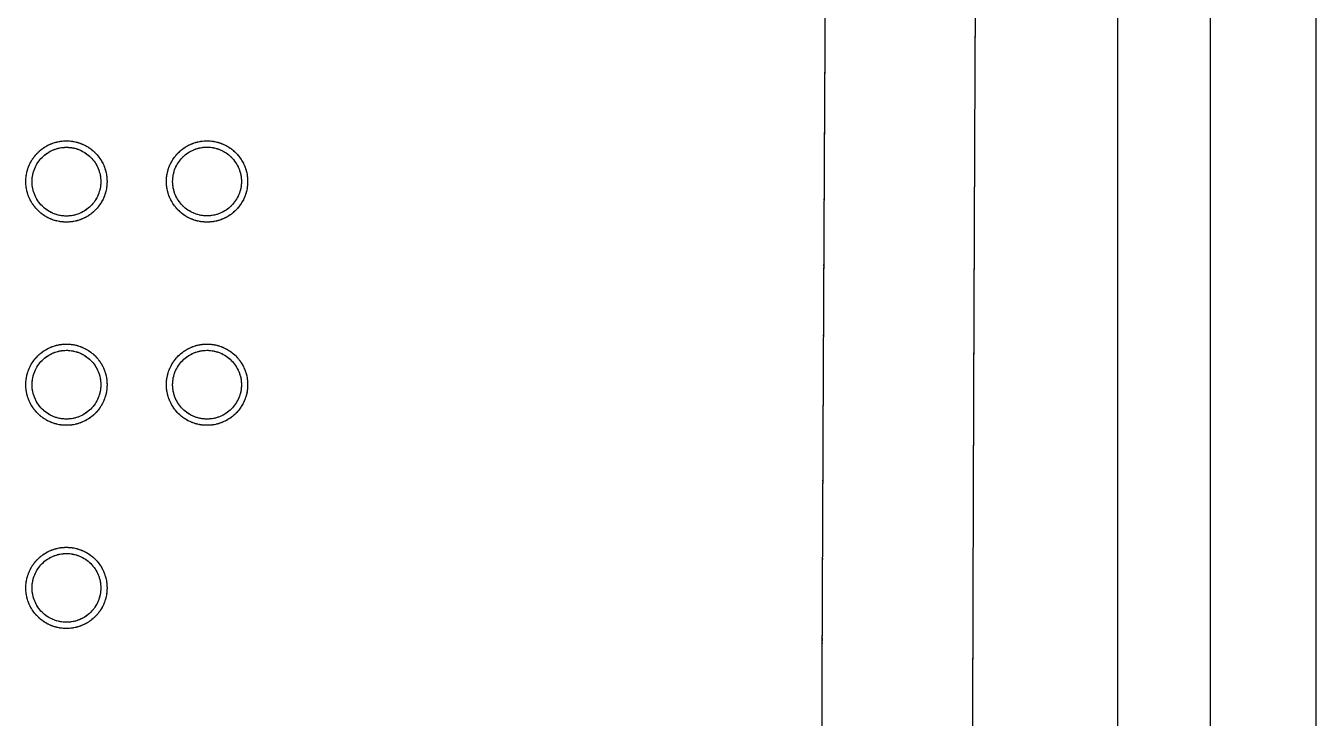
# Model space of a CAD drawing. Header units: millimetres. Extents: x 18456 to 179493, y -203649 to 469211.
# Drawn here: x 143231.6 to 143644.6, y -100032.5 to -99811 of the extents above; entities that cross this region are included whole.
import ezdxf

# ---------------------------------------------------------------- set-up
doc = ezdxf.new("R2010")
doc.units = ezdxf.units.MM
doc.linetypes.add('X-평면도(기본형)$0$HIDDENX2', pattern=[0.75, 0.5, -0.25])
doc.layers.add('X-평면도(기본형)$0$FUR', color=6, linetype='Continuous', true_color=0xff00ff)

# ---------------------------------------------------------------- blocks, each defined once
blk = doc.blocks.new('X-평면도(기본형)$0$SB1703 1500')
at = {"layer": 'X-평면도(기본형)$0$FUR', "color": 8, "linetype": 'X-평면도(기본형)$0$HIDDENX2', "ltscale": 2, "true_color": 0x808080}
for points, knots in [([(361.7, 400), (361.72, 400.63), (361.77, 401.87), (362.19, 403.68), (362.83, 405.42), (363.72, 407.05), (364.84, 408.54), (366.16, 409.87), (367.65, 410.98), (369.28, 411.87), (371.02, 412.51), (372.83, 412.93), (374.07, 412.98), (374.7, 413)], [0, 0, 0, 0, 0.091511, 0.182213, 0.272587, 0.363068, 0.454107, 0.545882, 0.636923, 0.727407, 0.817784, 0.908489, 1, 1, 1, 1]), ([(426.7, 400), (426.72, 400.63), (426.77, 401.87), (427.19, 403.68), (427.83, 405.42), (428.72, 407.05), (429.84, 408.54), (431.16, 409.86), (432.65, 410.98), (434.28, 411.87), (436.02, 412.51), (437.83, 412.93), (439.07, 412.98), (439.7, 413)], [0, 0, 0, 0, 0.091492, 0.18218, 0.272542, 0.363016, 0.454053, 0.54583, 0.636877, 0.72737, 0.817757, 0.908475, 1, 1, 1, 1]), ([(491.7, 400), (491.72, 400.63), (491.77, 401.87), (492.19, 403.68), (492.83, 405.42), (493.72, 407.05), (494.84, 408.54), (496.16, 409.86), (497.65, 410.98), (499.28, 411.87), (501.02, 412.51), (502.83, 412.93), (504.07, 412.98), (504.7, 413)], [0, 0, 0, 0, 0.091472, 0.182144, 0.272495, 0.362961, 0.453994, 0.545773, 0.636827, 0.727329, 0.817728, 0.908459, 1, 1, 1, 1]), ([(363.7, 400), (363.7, 401.44), (363.98, 402.89), (365.09, 405.55), (365.9, 406.77), (367.93, 408.8), (369.16, 409.62), (371.83, 410.72), (373.26, 411.01), (376.13, 411.01), (377.58, 410.72), (380.24, 409.61), (381.46, 408.8), (383.49, 406.77), (384.31, 405.54), (385.13, 403.55), (385.55, 402.18), (385.7, 400.73), (385.7, 400.01)], [0, 0, 0, 0, 0.125, 0.125, 0.25, 0.25, 0.375, 0.375, 0.5, 0.5, 0.625, 0.625, 0.75, 0.75, 0.875, 0.875, 0.9375, 1, 1, 1, 1]), ([(374.7, 413), (375.32, 412.98), (376.56, 412.93), (378.38, 412.51), (380.11, 411.87), (381.74, 410.98), (383.24, 409.86), (384.56, 408.54), (385.67, 407.05), (386.56, 405.42), (387.21, 403.68), (387.62, 401.87), (387.67, 400.63), (387.7, 400)], [0, 0, 0, 0, 0.091514, 0.182222, 0.272602, 0.363089, 0.454133, 0.545911, 0.636951, 0.727431, 0.817801, 0.908498, 1, 1, 1, 1]), ([(428.7, 400), (428.7, 401.43), (428.98, 402.88), (430.09, 405.55), (430.9, 406.76), (432.93, 408.79), (434.16, 409.62), (436.83, 410.72), (438.26, 411), (441.13, 411), (442.58, 410.71), (445.24, 409.61), (446.46, 408.79), (448.49, 406.77), (449.31, 405.53), (450.13, 403.54), (450.55, 402.17), (450.7, 400.72), (450.7, 400)], [0, 0, 0, 0, 0.125, 0.125, 0.25, 0.25, 0.375, 0.375, 0.5, 0.5, 0.625, 0.625, 0.75, 0.75, 0.875, 0.875, 0.9375, 1, 1, 1, 1]), ([(439.7, 413), (440.32, 412.98), (441.56, 412.93), (443.38, 412.51), (445.11, 411.87), (446.74, 410.98), (448.24, 409.86), (449.56, 408.54), (450.67, 407.05), (451.56, 405.42), (452.21, 403.68), (452.62, 401.87), (452.67, 400.63), (452.7, 400)], [0, 0, 0, 0, 0.091528, 0.182249, 0.27264, 0.363136, 0.454187, 0.545967, 0.637004, 0.727477, 0.817835, 0.908517, 1, 1, 1, 1]), ([(493.64, 400), (493.64, 401.44), (493.93, 402.89), (495.03, 405.55), (495.85, 406.76), (497.88, 408.8), (499.11, 409.62), (501.77, 410.72), (503.2, 411), (506.07, 411), (507.52, 410.72), (510.19, 409.61), (511.4, 408.8), (513.43, 406.77), (514.26, 405.54), (515.08, 403.55), (515.5, 402.17), (515.64, 400.72), (515.64, 400)], [0, 0, 0, 0, 0.125, 0.125, 0.25, 0.25, 0.375, 0.375, 0.5, 0.5, 0.625, 0.625, 0.75, 0.75, 0.875, 0.875, 0.9375, 1, 1, 1, 1]), ([(504.7, 413), (505.32, 412.98), (506.56, 412.93), (508.38, 412.51), (510.11, 411.87), (511.74, 410.98), (513.24, 409.86), (514.56, 408.54), (515.68, 407.05), (516.56, 405.42), (517.21, 403.68), (517.62, 401.87), (517.67, 400.63), (517.7, 400)], [0, 0, 0, 0, 0.091545, 0.18228, 0.272682, 0.363188, 0.454245, 0.546028, 0.637062, 0.727526, 0.817872, 0.908537, 1, 1, 1, 1]), ([(374.7, 387), (374.07, 387.03), (372.83, 387.08), (371.02, 387.49), (369.28, 388.14), (367.65, 389.03), (366.16, 390.14), (364.84, 391.46), (363.72, 392.96), (362.83, 394.58), (362.19, 396.32), (361.77, 398.14), (361.72, 399.38), (361.7, 400)], [0, 0, 0, 0, 0.091511, 0.182216, 0.272593, 0.363077, 0.454118, 0.545893, 0.636932, 0.727413, 0.817787, 0.90849, 1, 1, 1, 1]), ([(385.7, 400.01), (385.7, 399.29), (385.56, 397.85), (385.13, 396.46), (384.3, 394.46), (383.49, 393.25), (381.46, 391.21), (380.23, 390.39), (377.57, 389.29), (376.14, 389.01), (373.26, 389), (371.81, 389.29), (369.15, 390.4), (367.94, 391.21), (365.9, 393.24), (365.08, 394.47), (363.98, 397.14), (363.7, 398.57), (363.7, 400)], [0, 0, 0, 0, 0.0625, 0.125, 0.125, 0.25, 0.25, 0.375, 0.375, 0.5, 0.5, 0.625, 0.625, 0.75, 0.75, 0.875, 0.875, 1, 1, 1, 1]), ([(387.7, 400), (387.67, 399.38), (387.62, 398.14), (387.21, 396.32), (386.56, 394.58), (385.67, 392.96), (384.56, 391.46), (383.24, 390.14), (381.74, 389.03), (380.11, 388.14), (378.38, 387.49), (376.56, 387.08), (375.32, 387.03), (374.7, 387)], [0, 0, 0, 0, 0.091502, 0.182199, 0.272569, 0.363049, 0.454089, 0.545867, 0.636911, 0.727398, 0.817779, 0.908486, 1, 1, 1, 1]), ([(439.7, 387), (439.07, 387.03), (437.83, 387.08), (436.02, 387.49), (434.28, 388.14), (432.65, 389.03), (431.16, 390.14), (429.84, 391.46), (428.72, 392.96), (427.83, 394.58), (427.19, 396.32), (426.77, 398.14), (426.72, 399.38), (426.7, 400)], [0, 0, 0, 0, 0.091525, 0.182242, 0.27263, 0.363123, 0.45417, 0.545947, 0.636983, 0.727458, 0.81782, 0.908508, 1, 1, 1, 1]), ([(450.7, 400), (450.7, 399.28), (450.56, 397.85), (450.13, 396.45), (449.3, 394.45), (448.49, 393.24), (446.46, 391.21), (445.23, 390.38), (442.57, 389.28), (441.14, 389), (438.26, 389), (436.81, 389.29), (434.15, 390.39), (432.94, 391.2), (430.9, 393.23), (430.08, 394.46), (428.98, 397.13), (428.7, 398.56), (428.7, 400)], [0, 0, 0, 0, 0.0625, 0.125, 0.125, 0.25, 0.25, 0.375, 0.375, 0.5, 0.5, 0.625, 0.625, 0.75, 0.75, 0.875, 0.875, 1, 1, 1, 1]), ([(452.7, 400), (452.67, 399.38), (452.62, 398.14), (452.21, 396.32), (451.56, 394.59), (450.67, 392.96), (449.56, 391.46), (448.24, 390.14), (446.74, 389.03), (445.11, 388.14), (443.38, 387.49), (441.56, 387.08), (440.32, 387.03), (439.7, 387)], [0, 0, 0, 0, 0.091483, 0.182164, 0.272523, 0.362996, 0.454033, 0.545813, 0.636864, 0.72736, 0.817751, 0.908472, 1, 1, 1, 1]), ([(504.7, 387), (504.07, 387.03), (502.83, 387.08), (501.02, 387.49), (499.28, 388.14), (497.65, 389.03), (496.16, 390.14), (494.84, 391.46), (493.72, 392.96), (492.83, 394.59), (492.19, 396.32), (491.77, 398.14), (491.72, 399.38), (491.7, 400)], [0, 0, 0, 0, 0.09154, 0.182272, 0.272671, 0.363173, 0.454227, 0.546006, 0.637039, 0.727505, 0.817856, 0.908528, 1, 1, 1, 1]), ([(515.64, 400), (515.64, 399.28), (515.5, 397.85), (515.08, 396.46), (514.25, 394.45), (513.44, 393.24), (511.4, 391.21), (510.18, 390.39), (507.51, 389.29), (506.08, 389), (503.21, 389), (501.76, 389.29), (499.09, 390.4), (497.88, 391.21), (495.85, 393.24), (495.03, 394.47), (493.92, 397.13), (493.64, 398.56), (493.64, 400)], [0, 0, 0, 0, 0.0625, 0.125, 0.125, 0.25, 0.25, 0.375, 0.375, 0.5, 0.5, 0.625, 0.625, 0.75, 0.75, 0.875, 0.875, 1, 1, 1, 1]), ([(517.7, 400), (517.67, 399.38), (517.62, 398.14), (517.21, 396.32), (516.56, 394.59), (515.67, 392.96), (514.56, 391.46), (513.24, 390.14), (511.74, 389.03), (510.11, 388.14), (508.38, 387.49), (506.56, 387.08), (505.32, 387.03), (504.7, 387)], [0, 0, 0, 0, 0.091462, 0.182127, 0.272474, 0.362938, 0.453972, 0.545755, 0.636812, 0.727318, 0.817721, 0.908455, 1, 1, 1, 1]), ([(426.7, 355.01), (426.72, 355.63), (426.77, 356.87), (427.19, 358.69), (427.83, 360.42), (428.72, 362.05), (429.84, 363.54), (431.16, 364.87), (432.65, 365.98), (434.28, 366.87), (436.02, 367.51), (437.83, 367.93), (439.07, 367.98), (439.7, 368)], [0, 0, 0, 0, 0.091507, 0.182206, 0.272577, 0.363057, 0.454096, 0.545872, 0.636914, 0.727399, 0.817778, 0.908486, 1, 1, 1, 1]), ([(439.7, 368), (440.32, 367.98), (441.56, 367.93), (443.38, 367.51), (445.11, 366.87), (446.74, 365.98), (448.24, 364.87), (449.56, 363.54), (450.67, 362.05), (451.56, 360.42), (452.21, 358.68), (452.62, 356.87), (452.67, 355.63), (452.7, 355)], [0, 0, 0, 0, 0.091509, 0.182213, 0.272591, 0.363077, 0.454119, 0.545896, 0.636937, 0.727419, 0.817792, 0.908493, 1, 1, 1, 1]), ([(491.7, 355.01), (491.72, 355.63), (491.77, 356.87), (492.19, 358.69), (492.83, 360.42), (493.72, 362.05), (494.84, 363.54), (496.16, 364.87), (497.65, 365.98), (499.28, 366.87), (501.02, 367.51), (502.83, 367.93), (504.07, 367.98), (504.7, 368)], [0, 0, 0, 0, 0.091513, 0.182215, 0.272588, 0.363068, 0.454107, 0.545883, 0.636923, 0.727407, 0.817784, 0.90849, 1, 1, 1, 1]), ([(504.7, 368), (505.32, 367.98), (506.56, 367.93), (508.38, 367.51), (510.11, 366.87), (511.74, 365.98), (513.24, 364.87), (514.56, 363.54), (515.67, 362.05), (516.56, 360.42), (517.21, 358.68), (517.62, 356.87), (517.67, 355.63), (517.7, 355)], [0, 0, 0, 0, 0.091505, 0.182208, 0.272585, 0.363069, 0.45411, 0.545886, 0.636927, 0.72741, 0.817785, 0.908488, 1, 1, 1, 1]), ([(428.7, 355.01), (428.7, 356.45), (428.98, 357.88), (430.08, 360.54), (430.91, 361.77), (432.93, 363.8), (434.17, 364.63), (436.81, 365.72), (438.27, 366.01), (441.13, 366.01), (442.59, 365.72), (445.23, 364.62), (446.46, 363.8), (448.49, 361.77), (449.31, 360.54), (450.14, 358.54), (450.55, 357.17), (450.7, 355.73), (450.7, 355.01)], [0, 0, 0, 0, 0.125, 0.125, 0.25, 0.25, 0.375, 0.375, 0.5, 0.5, 0.625, 0.625, 0.75, 0.75, 0.875, 0.875, 0.9375, 1, 1, 1, 1]), ([(493.7, 355.01), (493.7, 356.45), (493.98, 357.88), (495.08, 360.55), (495.91, 361.78), (497.93, 363.8), (499.17, 364.63), (501.81, 365.72), (503.27, 366.01), (506.13, 366.01), (507.59, 365.72), (510.23, 364.63), (511.46, 363.8), (513.49, 361.78), (514.31, 360.54), (515.14, 358.55), (515.55, 357.17), (515.7, 355.73), (515.7, 355.01)], [0, 0, 0, 0, 0.125, 0.125, 0.25, 0.25, 0.375, 0.375, 0.5, 0.5, 0.625, 0.625, 0.75, 0.75, 0.875, 0.875, 0.9375, 1, 1, 1, 1]), ([(439.7, 342), (439.07, 342.03), (437.83, 342.08), (436.02, 342.49), (434.28, 343.14), (432.65, 344.03), (431.16, 345.14), (429.84, 346.46), (428.72, 347.96), (427.83, 349.59), (427.19, 351.32), (426.77, 353.14), (426.72, 354.38), (426.7, 355)], [0, 0, 0, 0, 0.091508, 0.182212, 0.272591, 0.363079, 0.454125, 0.545905, 0.636948, 0.72743, 0.817801, 0.908498, 1, 1, 1, 1]), ([(450.7, 355.01), (450.7, 354.29), (450.55, 352.84), (450.13, 351.46), (449.31, 349.47), (448.49, 348.24), (446.47, 346.22), (445.22, 345.39), (442.59, 344.3), (441.13, 344.01), (438.27, 344), (436.8, 344.3), (434.17, 345.39), (432.93, 346.22), (430.91, 348.24), (430.08, 349.48), (428.99, 352.12), (428.69, 353.57), (428.7, 355.01)], [0, 0, 0, 0, 0.0625, 0.125, 0.125, 0.25, 0.25, 0.375, 0.375, 0.5, 0.5, 0.625, 0.625, 0.75, 0.75, 0.875, 0.875, 1, 1, 1, 1]), ([(452.7, 355), (452.67, 354.38), (452.62, 353.14), (452.21, 351.32), (451.56, 349.59), (450.67, 347.96), (449.56, 346.46), (448.24, 345.14), (446.74, 344.03), (445.11, 343.14), (443.38, 342.49), (441.56, 342.08), (440.32, 342.03), (439.7, 342)], [0, 0, 0, 0, 0.091512, 0.182215, 0.272587, 0.363067, 0.454105, 0.545879, 0.63692, 0.727403, 0.81778, 0.908487, 1, 1, 1, 1]), ([(504.7, 342), (504.07, 342.03), (502.83, 342.08), (501.02, 342.49), (499.28, 343.14), (497.65, 344.03), (496.16, 345.14), (494.84, 346.46), (493.72, 347.96), (492.83, 349.59), (492.19, 351.32), (491.77, 353.14), (491.72, 354.38), (491.7, 355)], [0, 0, 0, 0, 0.091502, 0.182204, 0.272581, 0.363068, 0.454114, 0.545894, 0.636938, 0.727421, 0.817795, 0.908494, 1, 1, 1, 1]), ([(515.7, 355.01), (515.7, 354.29), (515.55, 352.84), (515.13, 351.46), (514.31, 349.47), (513.49, 348.24), (511.47, 346.22), (510.22, 345.39), (507.59, 344.3), (506.13, 344.01), (503.27, 344.01), (501.8, 344.3), (499.17, 345.39), (497.93, 346.22), (495.91, 348.24), (495.08, 349.48), (493.99, 352.12), (493.69, 353.57), (493.7, 355.01)], [0, 0, 0, 0, 0.0625, 0.125, 0.125, 0.25, 0.25, 0.375, 0.375, 0.5, 0.5, 0.625, 0.625, 0.75, 0.75, 0.875, 0.875, 1, 1, 1, 1]), ([(517.7, 355), (517.67, 354.38), (517.62, 353.14), (517.21, 351.32), (516.56, 349.59), (515.67, 347.96), (514.56, 346.46), (513.24, 345.14), (511.74, 344.03), (510.11, 343.14), (508.38, 342.49), (506.56, 342.08), (505.32, 342.03), (504.7, 342)], [0, 0, 0, 0, 0.091516, 0.182221, 0.272595, 0.363075, 0.454114, 0.54589, 0.63693, 0.727413, 0.817788, 0.908492, 1, 1, 1, 1]), ([(606.23, 156.93), (589.66, 157.04), (572.91, 157.14), (539.64, 157.32), (523.02, 157.41), (472.96, 157.67), (439.77, 157.83), (339.8, 158.26), (273.18, 158.48), (206.53, 158.64)], [0, 0, 0, 0, 0.125, 0.125, 0.25, 0.25, 0.5, 0.5, 1, 1, 1, 1])]:
    blk.add_open_spline(points, degree=3, knots=knots, dxfattribs=at)
at = {"layer": 'X-평면도(기본형)$0$FUR', "color": 8, "true_color": 0x808080}
for points, knots in [([(361.7, 400), (361.72, 400.63), (361.77, 401.87), (362.19, 403.68), (362.83, 405.42), (363.72, 407.05), (364.84, 408.54), (366.16, 409.87), (367.65, 410.98), (369.28, 411.87), (371.02, 412.51), (372.83, 412.93), (374.07, 412.98), (374.7, 413)], [0, 0, 0, 0, 0.091511, 0.182213, 0.272587, 0.363068, 0.454107, 0.545882, 0.636923, 0.727407, 0.817784, 0.908489, 1, 1, 1, 1]), ([(426.7, 400), (426.72, 400.63), (426.77, 401.87), (427.19, 403.68), (427.83, 405.42), (428.72, 407.05), (429.84, 408.54), (431.16, 409.86), (432.65, 410.98), (434.28, 411.87), (436.02, 412.51), (437.83, 412.93), (439.07, 412.98), (439.7, 413)], [0, 0, 0, 0, 0.091492, 0.18218, 0.272542, 0.363016, 0.454053, 0.54583, 0.636877, 0.72737, 0.817757, 0.908475, 1, 1, 1, 1]), ([(491.7, 400), (491.72, 400.63), (491.77, 401.87), (492.19, 403.68), (492.83, 405.42), (493.72, 407.05), (494.84, 408.54), (496.16, 409.86), (497.65, 410.98), (499.28, 411.87), (501.02, 412.51), (502.83, 412.93), (504.07, 412.98), (504.7, 413)], [0, 0, 0, 0, 0.091472, 0.182144, 0.272495, 0.362961, 0.453994, 0.545773, 0.636827, 0.727329, 0.817728, 0.908459, 1, 1, 1, 1]), ([(363.7, 400), (363.7, 401.44), (363.98, 402.89), (365.09, 405.55), (365.9, 406.77), (367.93, 408.8), (369.16, 409.62), (371.83, 410.72), (373.26, 411.01), (376.13, 411.01), (377.58, 410.72), (380.24, 409.61), (381.46, 408.8), (383.49, 406.77), (384.31, 405.54), (385.13, 403.55), (385.55, 402.18), (385.7, 400.73), (385.7, 400.01)], [0, 0, 0, 0, 0.125, 0.125, 0.25, 0.25, 0.375, 0.375, 0.5, 0.5, 0.625, 0.625, 0.75, 0.75, 0.875, 0.875, 0.9375, 1, 1, 1, 1]), ([(374.7, 413), (375.32, 412.98), (376.56, 412.93), (378.38, 412.51), (380.11, 411.87), (381.74, 410.98), (383.24, 409.86), (384.56, 408.54), (385.67, 407.05), (386.56, 405.42), (387.21, 403.68), (387.62, 401.87), (387.67, 400.63), (387.7, 400)], [0, 0, 0, 0, 0.091514, 0.182222, 0.272602, 0.363089, 0.454133, 0.545911, 0.636951, 0.727431, 0.817801, 0.908498, 1, 1, 1, 1]), ([(428.7, 400), (428.7, 401.43), (428.98, 402.88), (430.09, 405.55), (430.9, 406.76), (432.93, 408.79), (434.16, 409.62), (436.83, 410.72), (438.26, 411), (441.13, 411), (442.58, 410.71), (445.24, 409.61), (446.46, 408.79), (448.49, 406.77), (449.31, 405.53), (450.13, 403.54), (450.55, 402.17), (450.7, 400.72), (450.7, 400)], [0, 0, 0, 0, 0.125, 0.125, 0.25, 0.25, 0.375, 0.375, 0.5, 0.5, 0.625, 0.625, 0.75, 0.75, 0.875, 0.875, 0.9375, 1, 1, 1, 1]), ([(439.7, 413), (440.32, 412.98), (441.56, 412.93), (443.38, 412.51), (445.11, 411.87), (446.74, 410.98), (448.24, 409.86), (449.56, 408.54), (450.67, 407.05), (451.56, 405.42), (452.21, 403.68), (452.62, 401.87), (452.67, 400.63), (452.7, 400)], [0, 0, 0, 0, 0.091528, 0.182249, 0.27264, 0.363136, 0.454187, 0.545967, 0.637004, 0.727477, 0.817835, 0.908517, 1, 1, 1, 1]), ([(493.64, 400), (493.64, 401.44), (493.93, 402.89), (495.03, 405.55), (495.85, 406.76), (497.88, 408.8), (499.11, 409.62), (501.77, 410.72), (503.2, 411), (506.07, 411), (507.52, 410.72), (510.19, 409.61), (511.4, 408.8), (513.43, 406.77), (514.26, 405.54), (515.08, 403.55), (515.5, 402.17), (515.64, 400.72), (515.64, 400)], [0, 0, 0, 0, 0.125, 0.125, 0.25, 0.25, 0.375, 0.375, 0.5, 0.5, 0.625, 0.625, 0.75, 0.75, 0.875, 0.875, 0.9375, 1, 1, 1, 1]), ([(504.7, 413), (505.32, 412.98), (506.56, 412.93), (508.38, 412.51), (510.11, 411.87), (511.74, 410.98), (513.24, 409.86), (514.56, 408.54), (515.68, 407.05), (516.56, 405.42), (517.21, 403.68), (517.62, 401.87), (517.67, 400.63), (517.7, 400)], [0, 0, 0, 0, 0.091545, 0.18228, 0.272682, 0.363188, 0.454245, 0.546028, 0.637062, 0.727526, 0.817872, 0.908537, 1, 1, 1, 1]), ([(374.7, 387), (374.07, 387.03), (372.83, 387.08), (371.02, 387.49), (369.28, 388.14), (367.65, 389.03), (366.16, 390.14), (364.84, 391.46), (363.72, 392.96), (362.83, 394.58), (362.19, 396.32), (361.77, 398.14), (361.72, 399.38), (361.7, 400)], [0, 0, 0, 0, 0.091511, 0.182216, 0.272593, 0.363077, 0.454118, 0.545893, 0.636932, 0.727413, 0.817787, 0.90849, 1, 1, 1, 1]), ([(385.7, 400.01), (385.7, 399.29), (385.56, 397.85), (385.13, 396.46), (384.3, 394.46), (383.49, 393.25), (381.46, 391.21), (380.23, 390.39), (377.57, 389.29), (376.14, 389.01), (373.26, 389), (371.81, 389.29), (369.15, 390.4), (367.94, 391.21), (365.9, 393.24), (365.08, 394.47), (363.98, 397.14), (363.7, 398.57), (363.7, 400)], [0, 0, 0, 0, 0.0625, 0.125, 0.125, 0.25, 0.25, 0.375, 0.375, 0.5, 0.5, 0.625, 0.625, 0.75, 0.75, 0.875, 0.875, 1, 1, 1, 1]), ([(387.7, 400), (387.67, 399.38), (387.62, 398.14), (387.21, 396.32), (386.56, 394.58), (385.67, 392.96), (384.56, 391.46), (383.24, 390.14), (381.74, 389.03), (380.11, 388.14), (378.38, 387.49), (376.56, 387.08), (375.32, 387.03), (374.7, 387)], [0, 0, 0, 0, 0.091502, 0.182199, 0.272569, 0.363049, 0.454089, 0.545867, 0.636911, 0.727398, 0.817779, 0.908486, 1, 1, 1, 1]), ([(439.7, 387), (439.07, 387.03), (437.83, 387.08), (436.02, 387.49), (434.28, 388.14), (432.65, 389.03), (431.16, 390.14), (429.84, 391.46), (428.72, 392.96), (427.83, 394.58), (427.19, 396.32), (426.77, 398.14), (426.72, 399.38), (426.7, 400)], [0, 0, 0, 0, 0.091525, 0.182242, 0.27263, 0.363123, 0.45417, 0.545947, 0.636983, 0.727458, 0.81782, 0.908508, 1, 1, 1, 1]), ([(450.7, 400), (450.7, 399.28), (450.56, 397.85), (450.13, 396.45), (449.3, 394.45), (448.49, 393.24), (446.46, 391.21), (445.23, 390.38), (442.57, 389.28), (441.14, 389), (438.26, 389), (436.81, 389.29), (434.15, 390.39), (432.94, 391.2), (430.9, 393.23), (430.08, 394.46), (428.98, 397.13), (428.7, 398.56), (428.7, 400)], [0, 0, 0, 0, 0.0625, 0.125, 0.125, 0.25, 0.25, 0.375, 0.375, 0.5, 0.5, 0.625, 0.625, 0.75, 0.75, 0.875, 0.875, 1, 1, 1, 1]), ([(452.7, 400), (452.67, 399.38), (452.62, 398.14), (452.21, 396.32), (451.56, 394.59), (450.67, 392.96), (449.56, 391.46), (448.24, 390.14), (446.74, 389.03), (445.11, 388.14), (443.38, 387.49), (441.56, 387.08), (440.32, 387.03), (439.7, 387)], [0, 0, 0, 0, 0.091483, 0.182164, 0.272523, 0.362996, 0.454033, 0.545813, 0.636864, 0.72736, 0.817751, 0.908472, 1, 1, 1, 1]), ([(504.7, 387), (504.07, 387.03), (502.83, 387.08), (501.02, 387.49), (499.28, 388.14), (497.65, 389.03), (496.16, 390.14), (494.84, 391.46), (493.72, 392.96), (492.83, 394.59), (492.19, 396.32), (491.77, 398.14), (491.72, 399.38), (491.7, 400)], [0, 0, 0, 0, 0.09154, 0.182272, 0.272671, 0.363173, 0.454227, 0.546006, 0.637039, 0.727505, 0.817856, 0.908528, 1, 1, 1, 1]), ([(515.64, 400), (515.64, 399.28), (515.5, 397.85), (515.08, 396.46), (514.25, 394.45), (513.44, 393.24), (511.4, 391.21), (510.18, 390.39), (507.51, 389.29), (506.08, 389), (503.21, 389), (501.76, 389.29), (499.09, 390.4), (497.88, 391.21), (495.85, 393.24), (495.03, 394.47), (493.92, 397.13), (493.64, 398.56), (493.64, 400)], [0, 0, 0, 0, 0.0625, 0.125, 0.125, 0.25, 0.25, 0.375, 0.375, 0.5, 0.5, 0.625, 0.625, 0.75, 0.75, 0.875, 0.875, 1, 1, 1, 1]), ([(517.7, 400), (517.67, 399.38), (517.62, 398.14), (517.21, 396.32), (516.56, 394.59), (515.67, 392.96), (514.56, 391.46), (513.24, 390.14), (511.74, 389.03), (510.11, 388.14), (508.38, 387.49), (506.56, 387.08), (505.32, 387.03), (504.7, 387)], [0, 0, 0, 0, 0.091462, 0.182127, 0.272474, 0.362938, 0.453972, 0.545755, 0.636812, 0.727318, 0.817721, 0.908455, 1, 1, 1, 1]), ([(426.7, 355.01), (426.72, 355.63), (426.77, 356.87), (427.19, 358.69), (427.83, 360.42), (428.72, 362.05), (429.84, 363.54), (431.16, 364.87), (432.65, 365.98), (434.28, 366.87), (436.02, 367.51), (437.83, 367.93), (439.07, 367.98), (439.7, 368)], [0, 0, 0, 0, 0.091507, 0.182206, 0.272577, 0.363057, 0.454096, 0.545872, 0.636914, 0.727399, 0.817778, 0.908486, 1, 1, 1, 1]), ([(439.7, 368), (440.32, 367.98), (441.56, 367.93), (443.38, 367.51), (445.11, 366.87), (446.74, 365.98), (448.24, 364.87), (449.56, 363.54), (450.67, 362.05), (451.56, 360.42), (452.21, 358.68), (452.62, 356.87), (452.67, 355.63), (452.7, 355)], [0, 0, 0, 0, 0.091509, 0.182213, 0.272591, 0.363077, 0.454119, 0.545896, 0.636937, 0.727419, 0.817792, 0.908493, 1, 1, 1, 1]), ([(491.7, 355.01), (491.72, 355.63), (491.77, 356.87), (492.19, 358.69), (492.83, 360.42), (493.72, 362.05), (494.84, 363.54), (496.16, 364.87), (497.65, 365.98), (499.28, 366.87), (501.02, 367.51), (502.83, 367.93), (504.07, 367.98), (504.7, 368)], [0, 0, 0, 0, 0.091513, 0.182215, 0.272588, 0.363068, 0.454107, 0.545883, 0.636923, 0.727407, 0.817784, 0.90849, 1, 1, 1, 1]), ([(504.7, 368), (505.32, 367.98), (506.56, 367.93), (508.38, 367.51), (510.11, 366.87), (511.74, 365.98), (513.24, 364.87), (514.56, 363.54), (515.67, 362.05), (516.56, 360.42), (517.21, 358.68), (517.62, 356.87), (517.67, 355.63), (517.7, 355)], [0, 0, 0, 0, 0.091505, 0.182208, 0.272585, 0.363069, 0.45411, 0.545886, 0.636927, 0.72741, 0.817785, 0.908488, 1, 1, 1, 1]), ([(428.7, 355.01), (428.7, 356.45), (428.98, 357.88), (430.08, 360.54), (430.91, 361.77), (432.93, 363.8), (434.17, 364.63), (436.81, 365.72), (438.27, 366.01), (441.13, 366.01), (442.59, 365.72), (445.23, 364.62), (446.46, 363.8), (448.49, 361.77), (449.31, 360.54), (450.14, 358.54), (450.55, 357.17), (450.7, 355.73), (450.7, 355.01)], [0, 0, 0, 0, 0.125, 0.125, 0.25, 0.25, 0.375, 0.375, 0.5, 0.5, 0.625, 0.625, 0.75, 0.75, 0.875, 0.875, 0.9375, 1, 1, 1, 1]), ([(493.7, 355.01), (493.7, 356.45), (493.98, 357.88), (495.08, 360.55), (495.91, 361.78), (497.93, 363.8), (499.17, 364.63), (501.81, 365.72), (503.27, 366.01), (506.13, 366.01), (507.59, 365.72), (510.23, 364.63), (511.46, 363.8), (513.49, 361.78), (514.31, 360.54), (515.14, 358.55), (515.55, 357.17), (515.7, 355.73), (515.7, 355.01)], [0, 0, 0, 0, 0.125, 0.125, 0.25, 0.25, 0.375, 0.375, 0.5, 0.5, 0.625, 0.625, 0.75, 0.75, 0.875, 0.875, 0.9375, 1, 1, 1, 1]), ([(439.7, 342), (439.07, 342.03), (437.83, 342.08), (436.02, 342.49), (434.28, 343.14), (432.65, 344.03), (431.16, 345.14), (429.84, 346.46), (428.72, 347.96), (427.83, 349.59), (427.19, 351.32), (426.77, 353.14), (426.72, 354.38), (426.7, 355)], [0, 0, 0, 0, 0.091508, 0.182212, 0.272591, 0.363079, 0.454125, 0.545905, 0.636948, 0.72743, 0.817801, 0.908498, 1, 1, 1, 1]), ([(450.7, 355.01), (450.7, 354.29), (450.55, 352.84), (450.13, 351.46), (449.31, 349.47), (448.49, 348.24), (446.47, 346.22), (445.22, 345.39), (442.59, 344.3), (441.13, 344.01), (438.27, 344), (436.8, 344.3), (434.17, 345.39), (432.93, 346.22), (430.91, 348.24), (430.08, 349.48), (428.99, 352.12), (428.69, 353.57), (428.7, 355.01)], [0, 0, 0, 0, 0.0625, 0.125, 0.125, 0.25, 0.25, 0.375, 0.375, 0.5, 0.5, 0.625, 0.625, 0.75, 0.75, 0.875, 0.875, 1, 1, 1, 1]), ([(452.7, 355), (452.67, 354.38), (452.62, 353.14), (452.21, 351.32), (451.56, 349.59), (450.67, 347.96), (449.56, 346.46), (448.24, 345.14), (446.74, 344.03), (445.11, 343.14), (443.38, 342.49), (441.56, 342.08), (440.32, 342.03), (439.7, 342)], [0, 0, 0, 0, 0.091512, 0.182215, 0.272587, 0.363067, 0.454105, 0.545879, 0.63692, 0.727403, 0.81778, 0.908487, 1, 1, 1, 1]), ([(504.7, 342), (504.07, 342.03), (502.83, 342.08), (501.02, 342.49), (499.28, 343.14), (497.65, 344.03), (496.16, 345.14), (494.84, 346.46), (493.72, 347.96), (492.83, 349.59), (492.19, 351.32), (491.77, 353.14), (491.72, 354.38), (491.7, 355)], [0, 0, 0, 0, 0.091502, 0.182204, 0.272581, 0.363068, 0.454114, 0.545894, 0.636938, 0.727421, 0.817795, 0.908494, 1, 1, 1, 1]), ([(515.7, 355.01), (515.7, 354.29), (515.55, 352.84), (515.13, 351.46), (514.31, 349.47), (513.49, 348.24), (511.47, 346.22), (510.22, 345.39), (507.59, 344.3), (506.13, 344.01), (503.27, 344.01), (501.8, 344.3), (499.17, 345.39), (497.93, 346.22), (495.91, 348.24), (495.08, 349.48), (493.99, 352.12), (493.69, 353.57), (493.7, 355.01)], [0, 0, 0, 0, 0.0625, 0.125, 0.125, 0.25, 0.25, 0.375, 0.375, 0.5, 0.5, 0.625, 0.625, 0.75, 0.75, 0.875, 0.875, 1, 1, 1, 1]), ([(517.7, 355), (517.67, 354.38), (517.62, 353.14), (517.21, 351.32), (516.56, 349.59), (515.67, 347.96), (514.56, 346.46), (513.24, 345.14), (511.74, 344.03), (510.11, 343.14), (508.38, 342.49), (506.56, 342.08), (505.32, 342.03), (504.7, 342)], [0, 0, 0, 0, 0.091516, 0.182221, 0.272595, 0.363075, 0.454114, 0.54589, 0.63693, 0.727413, 0.817788, 0.908492, 1, 1, 1, 1]), ([(606.23, 156.93), (589.66, 157.04), (572.91, 157.14), (539.64, 157.32), (523.02, 157.41), (472.96, 157.67), (439.77, 157.83), (339.8, 158.26), (273.18, 158.48), (206.53, 158.64)], [0, 0, 0, 0, 0.125, 0.125, 0.25, 0.25, 0.5, 0.5, 1, 1, 1, 1])]:
    blk.add_open_spline(points, degree=3, knots=knots, dxfattribs=at)
at = {"layer": 'X-평면도(기본형)$0$FUR', "color": 8, "linetype": 'X-평면도(기본형)$0$HIDDENX2', "ltscale": 2, "true_color": 0x808080}
for points, degree in [([(604.95, 108.94), (405.57, 109.97), (206.07, 110.27)], 2), ([(1278.21, 63.63), (887.51, 63.63), (496.82, 63.63), (106.13, 63.63)], 3), ([(1278.21, 33.92), (692.17, 33.92), (106.13, 33.92)], 2), ([(0, 0), (750, 0), (1500, 0)], 2)]:
    blk.add_open_spline(points, degree=degree, dxfattribs=at)
at = {"layer": 'X-평면도(기본형)$0$FUR', "color": 8, "true_color": 0x808080}
for points, degree in [([(604.95, 108.94), (405.57, 109.97), (206.07, 110.27)], 2), ([(1278.21, 63.63), (887.51, 63.63), (496.82, 63.63), (106.13, 63.63)], 3)]:
    blk.add_open_spline(points, degree=degree, dxfattribs=at)
at = {"layer": 'X-평면도(기본형)$0$FUR'}
for points in [[(1278.21, 33.92), (692.17, 33.92), (106.13, 33.92)], [(0, 0), (750, 0), (1500, 0)]]:
    blk.add_open_spline(points, degree=2, dxfattribs=at)
blk = doc.blocks.new('X-평면도(기본형)$0$ba15002200')
at = {"layer": 'X-평면도(기본형)$0$FUR'}
blk.add_blockref('X-평면도(기본형)$0$SB1703 1500', (0, 1400), dxfattribs=at)

msp = doc.modelspace()

# ---------------------------------------------------------------- block references
at = {"rotation": 89.99999999999997}
msp.add_blockref('X-평면도(기본형)$0$ba15002200', (145044.65, -100365.52), dxfattribs=at)

doc.saveas('drawing.dxf')
